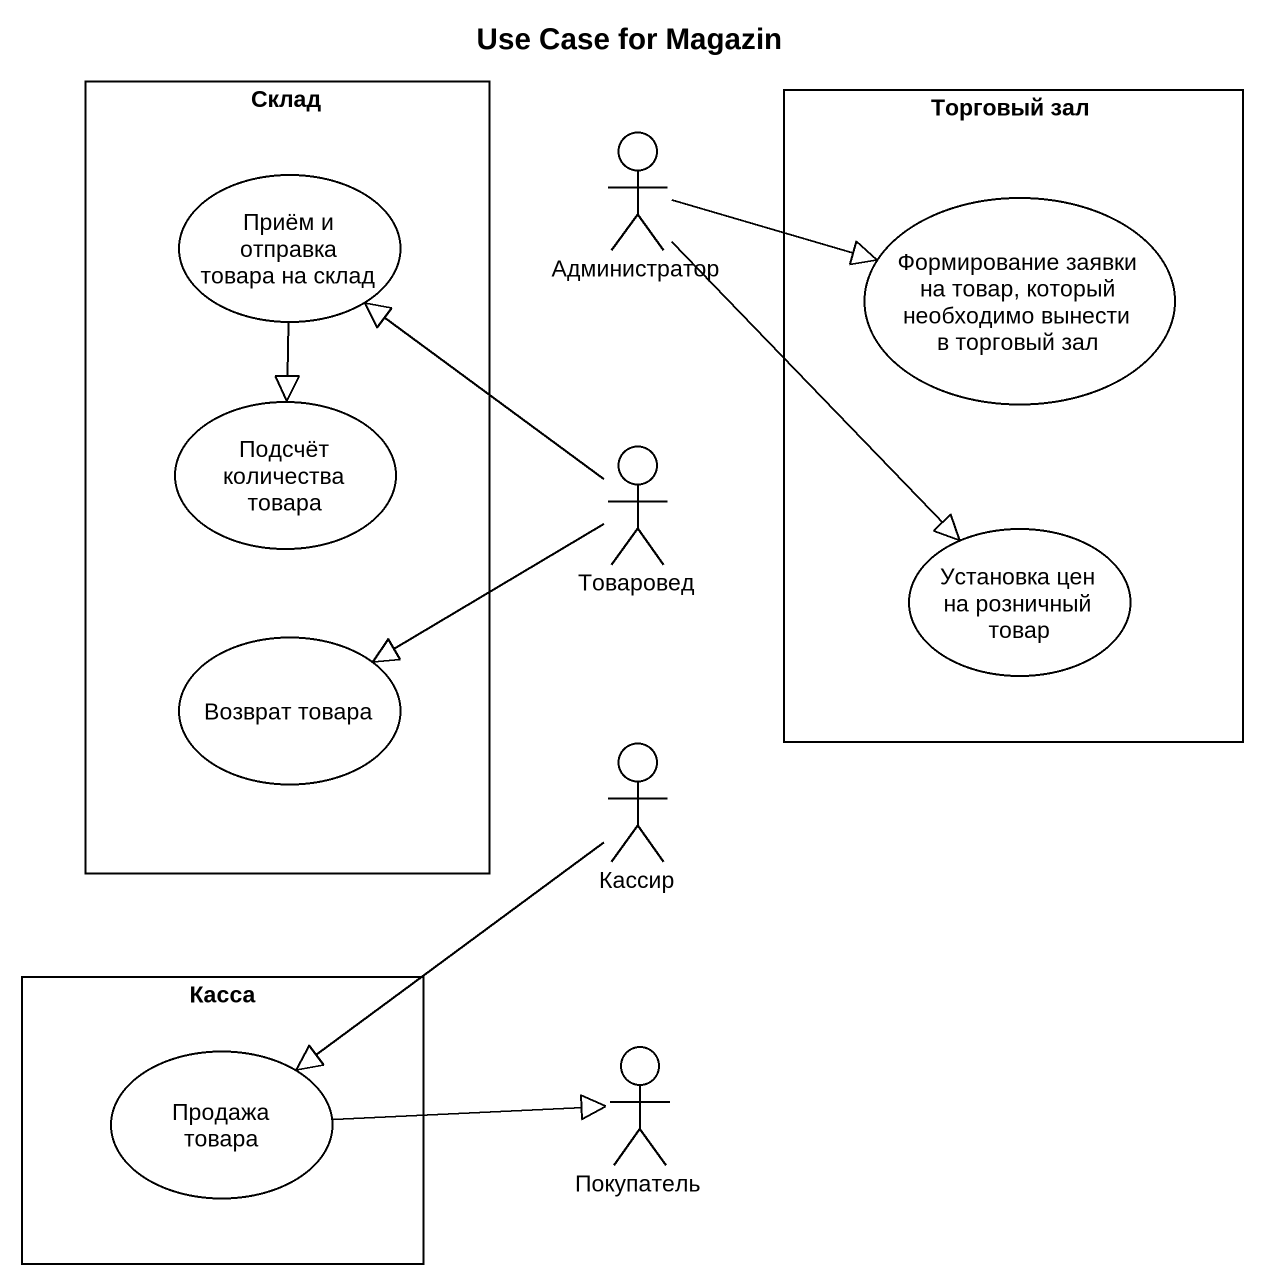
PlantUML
@startuml
title Use Case for Magazin
rectangle Склад {
  usecase "Приём и отправка товара на склад" as Приём_и_отправка_товара_на
  usecase "Подсчёт количества товара" as Подсчёт_количества_товара
  usecase "Возврат товара" as Возврат_товара
}
actor Администратор
rectangle "Торговый зал" as Торговый_зал {
  usecase "Формирование заявки на товар, который необходимо вынести в торговый зал" as Формирование_заявки_на
  usecase "Установка цен на розничный товар" as Установка_цен_на_розничный
}
actor Товаровед
actor Кассир
rectangle Касса {
  usecase "Продажа товара" as Продажа_товара
}
actor Покупатель
Приём_и_отправка_товара_на --|> Подсчёт_количества_товара
Администратор -right-|> Формирование_заявки_на
Администратор --|> Установка_цен_на_розничный
Товаровед -up-|> Приём_и_отправка_товара_на
Товаровед -left-|> Возврат_товара
Кассир --|> Продажа_товара
Продажа_товара -right-|> Покупатель
@enduml
